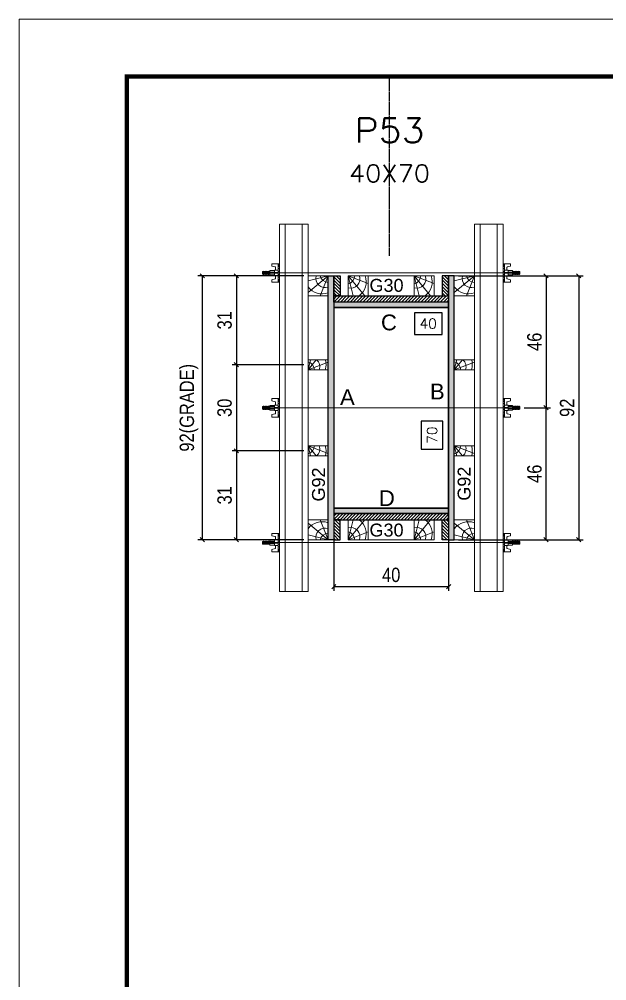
# Model space of a CAD drawing. Extents: x 2949 to 9203, y -16089 to 12527.
# Drawn here: x 7718 to 8127, y -12264 to -11593 of the extents above; entities that cross this region are included whole.
import ezdxf
from ezdxf.enums import TextEntityAlignment as Align

# ---------------------------------------------------------------- set-up
doc = ezdxf.new("R2010")
doc.units = 0
doc.linetypes.add('DASHED', pattern=[0.75, 0.5, -0.25])
doc.linetypes.add('HIDDEN', pattern=[0.375, 0.25, -0.125])
for name, color, linetype in [('CHAPA', 1, 'Continuous'), ('COTA', 241, 'Continuous'), ('MEIO_PONT', 93, 'Continuous'), ('Painéis', 200, 'Continuous'), ('SARRAFO', 251, 'Continuous'), ('Texto de Titulo', 7, 'Continuous'), ('Texto Qtd Sarr', 242, 'Continuous'), ('TEXTO_GERAL', 7, 'Continuous')]:
    doc.layers.add(name, color=color, linetype=linetype)
for name, color, linetype, lineweight in [('Folhas', 255, 'Continuous', 9), ('Hachura', 251, 'Continuous', 9), ('Madeira', 126, 'Continuous', 18), ('Perfil Metálico', 224, 'Continuous', 18), ('SARRAFO DE PRESSAO', 251, 'DASHED', 9), ('Texto Seção', 7, 'Continuous', 15)]:
    doc.layers.add(name, color=color, linetype=linetype, lineweight=lineweight)
doc.styles.add('ARIAL', font='arial.ttf')
doc.styles.add('COTA TECNICA 2X', font='techl___.ttf', dxfattribs={"height": 10})
doc.styles.add('ROMANS', font='romans.shx')
doc.styles.add('SANSSERIF', font='sas_____.pfb')
doc.dimstyles.new('SECAO PILAR', dxfattribs={"dimtxt": 10, "dimasz": 3, "dimexe": 3, "dimexo": 3, "dimgap": 3, "dimtad": 1, "dimdec": 1, "dimlfac": 0.5, "dimzin": 12, "dimdsep": 46, "dimtxsty": 'COTA TECNICA 2X', "dimblk1": 'OBLIQUE', "dimblk2": 'OBLIQUE', "dimsah": 1, "dimcen": 0.9, "dimclrd": 256, "dimclre": 256, "dimclrt": 256, "dimadec": 1, "dimazin": 3, "dimtfac": 1, "dimtdec": 1, "dimtmove": 0, "dimatfit": 3, "dimfxl": 1, "dimtolj": 1, "dimtzin": 12, "dimarcsym": 0})
doc.dimstyles.new('SECÇÃO 2', dxfattribs={"dimtxt": 7, "dimasz": 6, "dimexe": 0.18, "dimexo": 2, "dimgap": -4, "dimtad": 3, "dimdec": 1, "dimlfac": 0.5, "dimzin": 12, "dimdsep": 46, "dimtxsty": 'ROMANS', "dimblk": 'ARCHTICK', "dimcen": 0.09, "dimse1": 1, "dimse2": 1, "dimsd1": 1, "dimsd2": 1, "dimclrd": 180, "dimclre": 5, "dimclrt": 1, "dimadec": 0, "dimazin": 3, "dimtfac": 1, "dimtdec": 1, "dimtofl": 0, "dimtmove": 0, "dimatfit": 3, "dimldrblk": 'ARCHTICK', "dimfxl": 1, "dimtolj": 1, "dimtzin": 0, "dimarcsym": 0})

# ---------------------------------------------------------------- blocks, each defined once
blk = doc.blocks.new('9999999999')
at = {"layer": 'Folhas'}
blk.add_lwpolyline([(98138.98, 34190.21), (99623.98, 34190.21), (99623.98, 35240.21), (98138.98, 35240.21)], close=True, dxfattribs=at)
at = {"layer": 'Folhas', "color": 30, "const_width": 3}
blk.add_lwpolyline([(98213.98, 34230.21), (99583.98, 34230.21), (99583.98, 35200.21), (98213.98, 35200.21)], close=True, dxfattribs=at)
blk = doc.blocks.new('titulo1')
at = {"layer": 'Defpoints', "color": 252, "linetype": 'HIDDEN', "ltscale": 2}
blk.add_line((0, 0), (0, 125), dxfattribs=at)
at = {"layer": 'Defpoints', "style": 'ROMANS', "oblique": 15}
blk.add_attdef('FOLHA', text='', height=10, dxfattribs=at).set_placement((0, 15.58), align=Align.MIDDLE_CENTER)
at = {"layer": 'Texto Qtd Sarr', "color": 3, "style": 'ROMANS', "oblique": 15}
for tag, height, p in [('TITULO', 17, (0, 71.45)), ('SEÇÃO', 12, (0, 41.55))]:
    blk.add_attdef(tag, text='', height=height, dxfattribs=at).set_placement(p, align=Align.MIDDLE_CENTER)
blk = doc.blocks.new('*D2925')
at = {"layer": 'COTA', "color": 180, "lineweight": -2, "transparency": 16777216}
for p, q in [((8012.91, -11873.62), (7997.91, -11873.62)), ((7997.91, -11873.62), (7997.91, -11892.95)), ((8012.91, -11892.95), (8012.91, -11873.62)), ((7997.91, -11892.95), (8012.91, -11892.95))]:
    blk.add_line(p, q, dxfattribs=at)
at = {"layer": 'Defpoints', "color": 0, "transparency": 16777216}
for p in [(7936.91, -11794.22), (7936.91, -11934.22), (8016.91, -11934.22)]:
    blk.add_point(p, dxfattribs=at)
at = {"layer": 'COTA', "color": 1, "transparency": 16777216, "insert": (8005.41, -11883.29), "char_height": 7, "attachment_point": 5, "rotation": 90, "style": 'ROMANS'}
blk.add_mtext('\\A1;70', dxfattribs=at)
blk = doc.blocks.new('_ArchTick')
at = {"color": 0, "linetype": 'ByBlock', "const_width": 0.15}
blk.add_lwpolyline([(-0.5, -0.5), (0.5, 0.5)], dxfattribs=at)
blk = doc.blocks.new('_Oblique')
at = {"color": 0, "linetype": 'ByBlock', "lineweight": -2}
blk.add_line((-0.5, -0.5), (0.5, 0.5), dxfattribs=at)
blk = doc.blocks.new('*D2926')
at = {"layer": 'COTA', "lineweight": -2, "transparency": 16777216}
for p, q in [((8023.91, -11772.22), (8110.69, -11772.22)), ((8107.69, -11772.22), (8107.69, -11956.22)), ((8023.91, -11956.22), (8110.69, -11956.22))]:
    blk.add_line(p, q, dxfattribs=at)
at = {"layer": 'Defpoints', "color": 0, "transparency": 16777216}
for p in [(8020.91, -11772.22), (8020.91, -11956.22), (8107.69, -11956.22)]:
    blk.add_point(p, dxfattribs=at)
at = {"layer": 'COTA', "lineweight": -2, "transparency": 16777216, "xscale": 3, "yscale": 3, "zscale": 3}
for p, rotation in [((8107.69, -11772.22), 90), ((8107.69, -11956.22), 270)]:
    blk.add_blockref('_Oblique', p, dxfattribs=dict(at, rotation=rotation))
at = {"layer": 'COTA', "transparency": 16777216, "insert": (8099.6, -11864.22), "char_height": 10, "attachment_point": 5, "rotation": 90, "style": 'COTA TECNICA 2X'}
blk.add_mtext('\\A1;92', dxfattribs=at)
blk = doc.blocks.new('*D2927')
at = {"layer": 'COTA', "lineweight": -2, "transparency": 16777216}
for p, q in [((8057.91, -11772.22), (8087.92, -11772.22)), ((8084.92, -11772.22), (8084.92, -11864.22)), ((8069.71, -11864.22), (8087.92, -11864.22))]:
    blk.add_line(p, q, dxfattribs=at)
at = {"layer": 'Defpoints', "color": 0, "transparency": 16777216}
for p in [(8054.91, -11772.22), (8066.71, -11864.22), (8084.92, -11864.22)]:
    blk.add_point(p, dxfattribs=at)
at = {"layer": 'COTA', "lineweight": -2, "transparency": 16777216, "xscale": 3, "yscale": 3, "zscale": 3}
for p, rotation in [((8084.92, -11772.22), 90), ((8084.92, -11864.22), 270)]:
    blk.add_blockref('_Oblique', p, dxfattribs=dict(at, rotation=rotation))
at = {"layer": 'COTA', "transparency": 16777216, "insert": (8076.82, -11818.22), "char_height": 10, "attachment_point": 5, "rotation": 90, "style": 'COTA TECNICA 2X'}
blk.add_mtext('\\A1;46', dxfattribs=at)
blk = doc.blocks.new('*D2928')
at = {"layer": 'COTA', "lineweight": -2, "transparency": 16777216}
for p, q in [((8069.71, -11864.22), (8087.92, -11864.22)), ((8084.92, -11956.22), (8084.92, -11864.22)), ((8057.91, -11956.22), (8087.92, -11956.22))]:
    blk.add_line(p, q, dxfattribs=at)
at = {"layer": 'Defpoints', "color": 0, "transparency": 16777216}
for p in [(8066.71, -11864.22), (8084.92, -11864.22), (8054.91, -11956.22)]:
    blk.add_point(p, dxfattribs=at)
at = {"layer": 'COTA', "lineweight": -2, "transparency": 16777216, "xscale": 3, "yscale": 3, "zscale": 3}
for p, rotation in [((8084.92, -11864.22), 90), ((8084.92, -11956.22), 270)]:
    blk.add_blockref('_Oblique', p, dxfattribs=dict(at, rotation=rotation))
at = {"layer": 'COTA', "transparency": 16777216, "insert": (8076.82, -11910.22), "char_height": 10, "attachment_point": 5, "rotation": 90, "style": 'COTA TECNICA 2X'}
blk.add_mtext('\\A1;46', dxfattribs=at)
blk = doc.blocks.new('*D2929')
at = {"layer": 'COTA', "color": 180, "lineweight": -2, "transparency": 16777216}
for p, q in [((8012.41, -11798.01), (7993.08, -11798.01)), ((7993.08, -11798.01), (7993.08, -11813.01)), ((8012.41, -11813.01), (8012.41, -11798.01)), ((7993.08, -11813.01), (8012.41, -11813.01))]:
    blk.add_line(p, q, dxfattribs=at)
at = {"layer": 'Defpoints', "color": 0, "transparency": 16777216}
for p in [(7936.91, -11794.22), (8016.91, -11794.22), (8016.91, -11817.01)]:
    blk.add_point(p, dxfattribs=at)
at = {"layer": 'COTA', "color": 1, "transparency": 16777216, "insert": (8002.75, -11805.51), "char_height": 7, "attachment_point": 5, "style": 'ROMANS'}
blk.add_mtext('\\A1;40', dxfattribs=at)
blk = doc.blocks.new('PONTALETE')
at = {"layer": 'Madeira'}
for q in [(2.71, 7), (7, 5.76), (7, 1.74)]:
    blk.add_line((0, 0), q, dxfattribs=at)
blk.add_lwpolyline([(0, 0), (7, 0), (7, 7), (0, 7)], close=True, dxfattribs=at)
for centre, radius, start, end in [((2.04, 0.06), 6.23, 37.2818, 109.0913), ((1.09, 0.9), 3.19, 343.603, 109.9847), ((-0.21, -0.78), 3.09, 14.6322, 86.0383)]:
    blk.add_arc(centre, radius, start, end, dxfattribs=at)
blk = doc.blocks.new('*D2930')
at = {"layer": 'COTA', "lineweight": -2, "transparency": 16777216}
for p, q in [((7915.91, -11772.22), (7842.14, -11772.22)), ((7845.14, -11772.22), (7845.14, -11956.22)), ((7915.91, -11956.22), (7842.14, -11956.22))]:
    blk.add_line(p, q, dxfattribs=at)
at = {"layer": 'Defpoints', "color": 0, "transparency": 16777216}
for p in [(7918.91, -11772.22), (7845.14, -11956.22), (7918.91, -11956.22)]:
    blk.add_point(p, dxfattribs=at)
at = {"layer": 'COTA', "lineweight": -2, "transparency": 16777216, "xscale": 3, "yscale": 3, "zscale": 3}
for p, rotation in [((7845.14, -11772.22), 90), ((7845.14, -11956.22), 270)]:
    blk.add_blockref('_Oblique', p, dxfattribs=dict(at, rotation=rotation))
at = {"layer": 'COTA', "transparency": 16777216, "insert": (7835.92, -11864.22), "char_height": 10, "attachment_point": 5, "rotation": 90, "style": 'COTA TECNICA 2X'}
blk.add_mtext('\\A1;92(GRADE)', dxfattribs=at)
blk = doc.blocks.new('MEIO PONTALETE')
at = {"layer": 'Madeira'}
for q in [(2.71, 7), (3.5, 2.88), (3.5, 0.87)]:
    blk.add_line((0, 0), q, dxfattribs=at)
blk.add_lwpolyline([(0, 0), (3.5, 0), (3.5, 7), (0, 7)], close=True, dxfattribs=at)
for centre, radius, start, end in [((2.04, 0.06), 6.23, 76.4499, 109.0913), ((1.09, 0.9), 3.19, 40.9063, 109.9847), ((-0.21, -0.78), 3.09, 14.6322, 86.0383)]:
    blk.add_arc(centre, radius, start, end, dxfattribs=at)
blk = doc.blocks.new('*D2931')
at = {"layer": 'COTA', "lineweight": -2, "transparency": 16777216}
for p, q in [((7915.91, -11894.22), (7865.98, -11894.22)), ((7868.98, -11894.22), (7868.98, -11956.22)), ((7915.91, -11956.22), (7865.98, -11956.22))]:
    blk.add_line(p, q, dxfattribs=at)
at = {"layer": 'Defpoints', "color": 0, "transparency": 16777216}
for p in [(7918.91, -11894.22), (7868.98, -11956.22), (7918.91, -11956.22)]:
    blk.add_point(p, dxfattribs=at)
at = {"layer": 'COTA', "lineweight": -2, "transparency": 16777216, "xscale": 3, "yscale": 3, "zscale": 3}
for p, rotation in [((7868.98, -11894.22), 90), ((7868.98, -11956.22), 270)]:
    blk.add_blockref('_Oblique', p, dxfattribs=dict(at, rotation=rotation))
at = {"layer": 'COTA', "transparency": 16777216, "insert": (7860.76, -11925.22), "char_height": 10, "attachment_point": 5, "rotation": 90, "style": 'COTA TECNICA 2X'}
blk.add_mtext('\\A1;31', dxfattribs=at)
blk = doc.blocks.new('C')
at = {"layer": 'Hachura', "color": 0}
for p, q in [((0, 3.22), (0, -3.22)), ((0.45, 3.22), (0, 3.22)), ((0.46, 3.16), (0, 3.16)), ((0.46, 3.05), (0, 3.05)), ((0.46, 2.88), (0, 2.88)), ((0, 2.75), (0, -1.16)), ((0.46, 2.65), (0, 2.65)), ((0.46, 2.23), (0, 2.23)), ((0.46, 1.51), (0, 1.51)), ((0.39, 0.49), (0.17, 0.49)), ((0.45, -3.23), (0.45, 3.22)), ((0.45, 3.22), (2.58, 3.22)), ((1.74, 0.97), (0.45, 0.97)), ((1.45, 0.1), (0.45, 0.1)), ((1.35, 1.94), (1.35, 0.96)), ((2.58, 2.39), (1.47, 2.09)), ((1.74, -0.97), (1.74, 0.97)), ((1.74, 0.97), (1.74, 0.84)), ((1.74, 0.97), (1.74, 0.84)), ((1.74, 0.84), (3.35, 0.84)), ((3.35, 0.45), (1.74, 0.45)), ((2.58, 3.22), (2.58, 2.39)), ((3.32, 0.84), (3.32, -0.84)), ((3.35, 0.84), (3.35, -0.84)), ((3.68, 0.45), (3.35, 0.45)), ((3.84, -0.52), (3.35, 0.45)), ((3.35, 0.06), (3.67, -0.57)), ((3.68, 0.45), (4.16, -0.52)), ((3.72, 0.5), (4.25, -0.57)), ((4.37, -0.55), (3.83, 0.53)), ((4.15, 0.45), (3.93, 0.45)), ((4.42, -0.52), (3.93, 0.45)), ((4.15, 0.45), (4.26, 0.45)), ((4.26, 0.45), (4.74, -0.52)), ((4.3, 0.5), (4.83, -0.57)), ((4.95, -0.55), (4.41, 0.53)), ((4.51, 0.45), (4.84, 0.45)), ((5, -0.52), (4.51, 0.45)), ((4.84, 0.45), (5.32, -0.52)), ((4.88, 0.5), (5.41, -0.57)), ((5.53, -0.55), (4.99, 0.53)), ((5.58, -0.52), (5.09, 0.45)), ((5.42, 0.45), (5.09, 0.45)), ((5.58, -0.52), (5.09, 0.45)), ((5.42, 0.45), (5.74, -0.19)), ((5.46, 0.5), (5.74, -0.07)), ((5.74, 0.19), (5.57, 0.53)), ((5.74, 0.32), (5.68, 0.45)), ((5.68, 0.45), (5.74, 0.45)), ((5.74, 0.45), (5.9, 0.29)), ((5.74, 0.45), (5.74, -0.52)), ((5.9, -0.36), (5.9, 0.29)), ((0.45, 0), (0, 0)), ((0.46, -1.52), (0, -1.52)), ((0.46, -2.23), (0, -2.23)), ((0.46, -2.65), (0, -2.65)), ((0.46, -2.88), (0, -2.88)), ((0.46, -3.05), (0, -3.05)), ((0.46, -3.16), (0, -3.16)), ((0, -3.22), (2.57, -3.22)), ((0.08, -0.48), (0.29, -0.48)), ((0.29, -0.48), (0.4, -0.48)), ((0.45, 0), (0.45, -0.97)), ((0.45, -0.16), (1.45, -0.16)), ((0.45, -0.65), (0.45, -0.32)), ((0.45, -3.23), (0.45, -0.65)), ((0.45, -0.97), (1.74, -0.97)), ((1.35, -1.94), (1.35, -0.97)), ((2.58, -2.39), (1.47, -2.1)), ((3.35, -0.32), (1.74, -0.32)), ((3.35, -0.84), (1.74, -0.84)), ((2.58, -3.23), (2.58, -2.39)), ((3.35, -0.07), (3.58, -0.52)), ((3.35, -0.52), (3.58, -0.52)), ((3.84, -0.52), (4.16, -0.52)), ((4.42, -0.52), (4.74, -0.52)), ((4.63, -0.52), (4.74, -0.52)), ((5, -0.52), (5.32, -0.52)), ((5.58, -0.52), (5.74, -0.52)), ((5.74, -0.52), (5.9, -0.36)), ((5.74, -0.52), (5.74, -0.52))]:
    blk.add_line(p, q, dxfattribs=at)
for centre, radius, start, end in [((1.52, 1.94), 0.161, 104.7436, 180), ((1.44, -0.03), 0.129, 272.695, 87.305), ((3.81, 0.39), 0.143, 25.5688, 154.4312), ((4.39, 0.39), 0.143, 25.5688, 154.4312), ((4.97, 0.39), 0.143, 25.5688, 154.4312), ((5.55, 0.39), 0.143, 25.5688, 154.4312), ((0.17, -0.37), 0.174, 221.744, 317.8592), ((1.52, -1.94), 0.161, 180, 255.2564), ((3.71, -0.4), 0.174, 222.1408, 318.256), ((4.29, -0.4), 0.174, 222.1408, 318.256), ((4.87, -0.4), 0.174, 222.1408, 318.256), ((5.45, -0.4), 0.174, 222.1408, 318.256), ((5.61, -0.4), 0.174, 317.8592, 318.256)]:
    blk.add_arc(centre, radius, start, end, dxfattribs=at)
blk = doc.blocks.new('*D2932')
at = {"layer": 'COTA', "lineweight": -2, "transparency": 16777216}
for p, q in [((7915.91, -11772.22), (7865.98, -11772.22)), ((7868.98, -11772.22), (7868.98, -11834.22)), ((7915.91, -11834.22), (7865.98, -11834.22))]:
    blk.add_line(p, q, dxfattribs=at)
at = {"layer": 'Defpoints', "color": 0, "transparency": 16777216}
for p in [(7918.91, -11772.22), (7868.98, -11834.22), (7918.91, -11834.22)]:
    blk.add_point(p, dxfattribs=at)
at = {"layer": 'COTA', "lineweight": -2, "transparency": 16777216, "xscale": 3, "yscale": 3, "zscale": 3}
for p, rotation in [((7868.98, -11772.22), 90), ((7868.98, -11834.22), 270)]:
    blk.add_blockref('_Oblique', p, dxfattribs=dict(at, rotation=rotation))
at = {"layer": 'COTA', "transparency": 16777216, "insert": (7860.76, -11803.22), "char_height": 10, "attachment_point": 5, "rotation": 90, "style": 'COTA TECNICA 2X'}
blk.add_mtext('\\A1;31', dxfattribs=at)
blk = doc.blocks.new('*D2933')
at = {"layer": 'COTA', "lineweight": -2, "transparency": 16777216}
for p, q in [((7915.91, -11834.22), (7865.98, -11834.22)), ((7868.98, -11834.22), (7868.98, -11894.22)), ((7915.91, -11894.22), (7865.98, -11894.22))]:
    blk.add_line(p, q, dxfattribs=at)
at = {"layer": 'Defpoints', "color": 0, "transparency": 16777216}
for p in [(7918.91, -11834.22), (7868.98, -11894.22), (7918.91, -11894.22)]:
    blk.add_point(p, dxfattribs=at)
at = {"layer": 'COTA', "lineweight": -2, "transparency": 16777216, "xscale": 3, "yscale": 3, "zscale": 3}
for p, rotation in [((7868.98, -11834.22), 90), ((7868.98, -11894.22), 270)]:
    blk.add_blockref('_Oblique', p, dxfattribs=dict(at, rotation=rotation))
at = {"layer": 'COTA', "transparency": 16777216, "insert": (7860.76, -11864.22), "char_height": 10, "attachment_point": 5, "rotation": 90, "style": 'COTA TECNICA 2X'}
blk.add_mtext('\\A1;30', dxfattribs=at)
blk = doc.blocks.new('*D2950')
at = {"layer": 'COTA', "lineweight": -2, "transparency": 16777216}
for p, q in [((7936.91, -11940.82), (7936.91, -11991.85)), ((8016.91, -11940.82), (8016.91, -11991.85)), ((7936.91, -11988.85), (8016.91, -11988.85))]:
    blk.add_line(p, q, dxfattribs=at)
at = {"layer": 'Defpoints', "color": 0, "transparency": 16777216}
for p in [(7936.91, -11937.82), (8016.91, -11937.82), (8016.91, -11988.85)]:
    blk.add_point(p, dxfattribs=at)
at = {"layer": 'COTA', "lineweight": -2, "transparency": 16777216, "xscale": 3, "yscale": 3, "zscale": 3, "rotation": 180}
blk.add_blockref('_Oblique', (7936.91, -11988.85), dxfattribs=at)
at = {"layer": 'COTA', "lineweight": -2, "transparency": 16777216, "xscale": 3, "yscale": 3, "zscale": 3}
blk.add_blockref('_Oblique', (8016.91, -11988.85), dxfattribs=at)
at = {"layer": 'COTA', "transparency": 16777216, "insert": (7976.91, -11980.75), "char_height": 10, "attachment_point": 5, "style": 'COTA TECNICA 2X'}
blk.add_mtext('\\A1;40', dxfattribs=at)

msp = doc.modelspace()

# ---------------------------------------------------------------- hatches: boundary and pattern name
at = {"layer": 'Hachura'}
h = msp.add_hatch(color=256, dxfattribs=at)
h.dxf.hatch_style = 1
h.paths.add_polyline_path([(7936.91, -11956.22), (7932.91, -11956.22), (7932.91, -11772.22), (7936.91, -11772.22)])
h = msp.add_hatch(color=256, dxfattribs=at)
h.dxf.hatch_style = 1
h.paths.add_polyline_path([(7936.91, -11956.22), (7932.91, -11956.22), (7932.91, -11772.22), (7936.91, -11772.22)])
h = msp.add_hatch(dxfattribs=at)
h.set_pattern_fill('ANSI31', color=256, scale=0.5, angle=90, style=0)
h.set_pattern_definition([(135, (-14954.4938, -2648.2645), (-1.12253202, -1.12253202), [])])
h.paths.add_polyline_path([(7936.91, -11786.22), (7941.31, -11786.22), (7941.31, -11772.22), (7936.91, -11772.22)])
h = msp.add_hatch(dxfattribs=at)
h.set_pattern_fill('ANSI31', color=256, scale=0.5, angle=90, style=0)
h.set_pattern_definition([(135, (-14912.4938, -2648.2645), (-1.12253202, -1.12253202), [])])
h.paths.add_polyline_path([(8016.91, -11786.22), (8012.51, -11786.22), (8012.51, -11772.22), (8016.91, -11772.22)])
h = msp.add_hatch(color=256, dxfattribs=at)
h.dxf.hatch_style = 1
h.paths.add_polyline_path([(8016.91, -11956.22), (8020.91, -11956.22), (8020.91, -11772.22), (8016.91, -11772.22)])
h = msp.add_hatch(color=256, dxfattribs=at)
h.dxf.hatch_style = 1
h.paths.add_polyline_path([(8016.91, -11956.22), (8020.91, -11956.22), (8020.91, -11772.22), (8016.91, -11772.22)])
h = msp.add_hatch(dxfattribs=at)
h.set_pattern_fill('ANSI31', color=256, scale=0.5, style=0)
h.set_pattern_definition([(45, (17110.8662, 11138.7918), (-1.12253202, 1.12253202), [])])
h.paths.add_polyline_path([(8016.91, -11790.62), (8016.91, -11786.22), (7936.91, -11786.22), (7936.91, -11790.62)])
h = msp.add_hatch(color=256, dxfattribs=at)
h.dxf.hatch_style = 1
h.paths.add_polyline_path([(7936.91, -11790.62), (7936.91, -11794.22), (8016.91, -11794.22), (8016.91, -11790.62)])
h = msp.add_hatch(color=256, dxfattribs=at)
h.dxf.hatch_style = 1
h.paths.add_polyline_path([(7936.91, -11790.62), (7936.91, -11794.22), (8016.91, -11794.22), (8016.91, -11790.62)])
h = msp.add_hatch(color=256, dxfattribs=at)
h.dxf.hatch_style = 1
h.paths.add_polyline_path([(7936.91, -11934.22), (7936.91, -11937.82), (8016.91, -11937.82), (8016.91, -11934.22)])
h = msp.add_hatch(color=256, dxfattribs=at)
h.dxf.hatch_style = 1
h.paths.add_polyline_path([(7936.91, -11934.22), (7936.91, -11937.82), (8016.91, -11937.82), (8016.91, -11934.22)])
h = msp.add_hatch(dxfattribs=at)
h.set_pattern_fill('ANSI31', color=256, scale=0.5, style=0)
h.set_pattern_definition([(45, (17110.8662, 11164.7918), (-1.12253202, 1.12253202), [])])
h.paths.add_polyline_path([(8016.91, -11937.82), (8016.91, -11942.22), (7936.91, -11942.22), (7936.91, -11937.82)])
h = msp.add_hatch(dxfattribs=at)
h.set_pattern_fill('ANSI31', color=256, scale=0.5, angle=90, style=0)
h.set_pattern_definition([(135, (-14954.4938, -2453.2645), (-1.12253202, -1.12253202), [])])
h.paths.add_polyline_path([(7936.91, -11942.22), (7941.31, -11942.22), (7941.31, -11956.22), (7936.91, -11956.22)])
h = msp.add_hatch(dxfattribs=at)
h.set_pattern_fill('ANSI31', color=256, scale=0.5, angle=90, style=0)
h.set_pattern_definition([(135, (-14912.4938, -2453.2645), (-1.12253202, -1.12253202), [])])
h.paths.add_polyline_path([(8016.91, -11942.22), (8012.51, -11942.22), (8012.51, -11956.22), (8016.91, -11956.22)])

# ---------------------------------------------------------------- linework, layer by layer
at = {"layer": 'CHAPA'}
for points in [[(7936.91, -11956.22), (7932.91, -11956.22), (7932.91, -11772.22), (7936.91, -11772.22)], [(7936.91, -11956.22), (7932.91, -11956.22), (7932.91, -11772.22), (7936.91, -11772.22)], [(8016.91, -11956.22), (8020.91, -11956.22), (8020.91, -11772.22), (8016.91, -11772.22)], [(8016.91, -11956.22), (8020.91, -11956.22), (8020.91, -11772.22), (8016.91, -11772.22)], [(7936.91, -11790.62), (7936.91, -11794.22), (8016.91, -11794.22), (8016.91, -11790.62)], [(7936.91, -11790.62), (7936.91, -11794.22), (8016.91, -11794.22), (8016.91, -11790.62)], [(7936.91, -11934.22), (7936.91, -11937.82), (8016.91, -11937.82), (8016.91, -11934.22)], [(7936.91, -11934.22), (7936.91, -11937.82), (8016.91, -11937.82), (8016.91, -11934.22)]]:
    msp.add_lwpolyline(points, close=True, dxfattribs=at)
at = {"layer": 'Hachura'}
for p, q in [((7888.11, -11770.22), (8061.91, -11770.21)), ((7888.11, -11864.22), (8061.91, -11864.23)), ((7888.11, -11958.22), (8061.91, -11958.23))]:
    msp.add_line(p, q, dxfattribs=at)
at = {"layer": 'Madeira'}
for points in [[(7932.91, -11956.22), (7918.91, -11956.22), (7918.91, -11772.22), (7932.91, -11772.22)], [(7946.92, -11772.22), (7946.92, -11786.22), (8006.91, -11786.22), (8006.91, -11772.22)], [(8020.91, -11956.22), (8034.91, -11956.22), (8034.91, -11772.22), (8020.91, -11772.22)], [(7946.92, -11956.22), (7946.92, -11942.22), (8006.91, -11942.22), (8006.91, -11956.22)]]:
    msp.add_lwpolyline(points, close=True, dxfattribs=at)
at = {"layer": 'Painéis'}
msp.add_lwpolyline([(8016.91, -11794.22), (7936.91, -11794.22), (7936.91, -11934.22), (8016.91, -11934.22)], close=True, dxfattribs=at)
at = {"layer": 'Perfil Metálico'}
for points in [[(7898.91, -11992.22), (7918.91, -11992.22), (7918.91, -11736.22), (7898.91, -11736.22)], [(7914.91, -11736.22), (7902.91, -11736.22), (7902.91, -11992.22), (7914.91, -11992.22)], [(8054.91, -11992.22), (8034.91, -11992.22), (8034.91, -11736.22), (8054.91, -11736.22)], [(8038.91, -11736.22), (8050.91, -11736.22), (8050.91, -11992.22), (8038.91, -11992.22)]]:
    msp.add_lwpolyline(points, close=True, dxfattribs=at)
at = {"layer": 'SARRAFO'}
for points in [[(7941.31, -11772.22), (7941.31, -11786.22), (7936.91, -11786.22), (7936.91, -11772.22)], [(8012.51, -11772.22), (8012.51, -11786.22), (8016.91, -11786.22), (8016.91, -11772.22)], [(7936.91, -11786.22), (8016.91, -11786.22), (8016.91, -11790.62), (7936.91, -11790.62)], [(7936.91, -11942.22), (8016.91, -11942.22), (8016.91, -11937.82), (7936.91, -11937.82)], [(7941.31, -11956.22), (7941.31, -11942.22), (7936.91, -11942.22), (7936.91, -11956.22)], [(8012.51, -11956.22), (8012.51, -11942.22), (8016.91, -11942.22), (8016.91, -11956.22)]]:
    msp.add_lwpolyline(points, close=True, dxfattribs=at)

# ---------------------------------------------------------------- block references
at = {"layer": 'Hachura', "linetype": 'Continuous', "yscale": 2, "zscale": 2, "rotation": 180}
for p, xscale in [((7898.91, -11770.22), 2), ((8054.91, -11770.22), -2)]:
    msp.add_blockref('C', p, dxfattribs=dict(at, xscale=xscale))
at = {"layer": 'Hachura', "linetype": 'Continuous', "yscale": 2, "zscale": 2}
for p, xscale in [((7898.91, -11864.22), -2), ((8054.91, -11864.22), 2), ((7898.91, -11958.22), -2), ((8054.91, -11958.22), 2)]:
    msp.add_blockref('C', p, dxfattribs=dict(at, xscale=xscale))
at = {"layer": 'MEIO_PONT'}
for name, p, xscale, yscale, zscale, rotation in [('PONTALETE', (7932.91, -11772.22), 2, 2, 2, 180), ('PONTALETE', (7946.92, -11772.22), 2, 2, 2, 270), ('PONTALETE', (7992.91, -11772.22), 2, 2, 2, 270), ('PONTALETE', (8034.91, -11772.22), 2, 2, 2, 180), ('MEIO PONTALETE', (7918.91, -11837.72), -1.999999997962732, 1.999999997962732, 1.999999997962732, 270), ('MEIO PONTALETE', (8020.91, -11837.72), -1.999999997962732, 1.999999997962732, 1.999999997962732, 270), ('MEIO PONTALETE', (7918.91, -11890.72), 1.999999997962732, 1.999999997962732, 1.999999997962732, 270), ('MEIO PONTALETE', (8020.91, -11890.72), 1.999999997962732, 1.999999997962732, 1.999999997962732, 270), ('PONTALETE', (7946.92, -11956.22), -2, 2, 2, 270), ('PONTALETE', (7992.91, -11956.22), -2, 2, 2, 270)]:
    msp.add_blockref(name, p, dxfattribs=dict(at, xscale=xscale, yscale=yscale, zscale=zscale, rotation=rotation))
at = {"layer": 'MEIO_PONT', "xscale": -2, "yscale": 2, "zscale": 2}
for p in [(7932.91, -11956.22), (8034.91, -11956.22)]:
    msp.add_blockref('PONTALETE', p, dxfattribs=at)
at = {"layer": 'SARRAFO DE PRESSAO', "color": 6, "linetype": 'ByBlock'}
msp.add_blockref('9999999999', (-90421.44, -46833.55), dxfattribs=at)
at = {"layer": 'Texto Seção'}
ref = msp.add_blockref('titulo1', (7975.74, -11758.34), dxfattribs=at)
ref.add_attrib('TITULO', 'P53', dxfattribs={"layer": 'Texto de Titulo', "color": 7, "height": 17, "style": 'ROMANS', "width": 1.1}).set_placement((7975.74, -11670.84), align=Align.MIDDLE_CENTER)
ref.add_attrib('SEÇÃO', '40X70', dxfattribs={"layer": 'Texto de Titulo', "color": 7, "height": 12, "style": 'ROMANS', "width": 1.1}).set_placement((7975.74, -11700.84), align=Align.MIDDLE_CENTER)

# ---------------------------------------------------------------- texts
at = {"layer": 'TEXTO_GERAL', "style": 'ARIAL'}
for s, p in [('C', (7975.32, -11804.71)), ('B', (8009.09, -11852.86)), ('A', (7946.37, -11856.77)), ('D', (7973.92, -11927.22))]:
    msp.add_text(s, height=11, dxfattribs=at).set_placement(p, align=Align.MIDDLE_CENTER)
at = {"layer": 'TEXTO_GERAL', "color": 0, "linetype": 'Continuous', "style": 'SANSSERIF'}
for p in [(7926.19, -11929.55), (8027.75, -11929)]:
    msp.add_text('G92', height=9, rotation=90, dxfattribs=at).set_placement(p, align=Align.MIDDLE_LEFT)
at = {"layer": 'TEXTO_GERAL', "color": 0, "linetype": 'Continuous', "char_height": 9, "width": 285.3299, "style": 'SANSSERIF'}
for insert, attachment_point in [((7961.77, -11774.36), 1), ((7961.77, -11954.07), 7)]:
    msp.add_mtext('G30', dxfattribs=dict(at, insert=insert, attachment_point=attachment_point))

# ---------------------------------------------------------------- dimensions: what is measured, and where the dimension line sits
at = {"layer": 'COTA'}
dim = msp.add_linear_dim(base=(7845.14, -11956.22), p1=(7918.91, -11772.22), p2=(7918.91, -11956.22), angle=270, text='<>(GRADE)', dimstyle='SECAO PILAR', dxfattribs=at)
dim.commit()
dim.dimension.update_dxf_attribs({"geometry": '*D2930', "text_midpoint": (7835.92, -11864.22)})
for base, p1, p2, angle, picture, middle in [((7868.98, -11834.22), (7918.91, -11772.22), (7918.91, -11834.22), 270, '*D2932', (7860.76, -11803.22)), ((8107.69, -11956.22), (8020.91, -11772.22), (8020.91, -11956.22), 270, '*D2926', (8099.6, -11864.22)), ((8084.92, -11864.22), (8054.91, -11772.22), (8066.71, -11864.22), 270, '*D2927', (8076.82, -11818.22)), ((7868.98, -11894.22), (7918.91, -11834.22), (7918.91, -11894.22), 270, '*D2933', (7860.76, -11864.22)), ((8084.92, -11864.22), (8054.91, -11956.22), (8066.71, -11864.22), 90, '*D2928', (8076.82, -11910.22)), ((7868.98, -11956.22), (7918.91, -11894.22), (7918.91, -11956.22), 270, '*D2931', (7860.76, -11925.22))]:
    dim = msp.add_linear_dim(base=base, p1=p1, p2=p2, angle=angle, dimstyle='SECAO PILAR', dxfattribs=at)
    dim.commit()
    dim.dimension.update_dxf_attribs({"geometry": picture, "text_midpoint": middle})
dim = msp.add_linear_dim(base=(8016.91, -11934.22), p1=(7936.91, -11794.22), p2=(7936.91, -11934.22), angle=270, dimstyle='SECÇÃO 2', dxfattribs=at)
dim.commit()
dim.dimension.update_dxf_attribs({"geometry": '*D2925', "text_midpoint": (8016.91, -11883.29), "dimtype": 160})
dim = msp.add_linear_dim(base=(8016.91, -11817.01), p1=(7936.91, -11794.22), p2=(8016.91, -11794.22), dimstyle='SECÇÃO 2', dxfattribs=at)
dim.commit()
dim.dimension.update_dxf_attribs({"geometry": '*D2929', "text_midpoint": (8002.75, -11817.01), "dimtype": 160})
dim = msp.add_linear_dim(base=(8016.91, -11988.85), p1=(7936.91, -11937.82), p2=(8016.91, -11937.82), dimstyle='SECAO PILAR', dxfattribs=at)
dim.commit()
dim.dimension.update_dxf_attribs({"geometry": '*D2950', "text_midpoint": (7976.91, -11980.75)})

doc.saveas('drawing.dxf')
